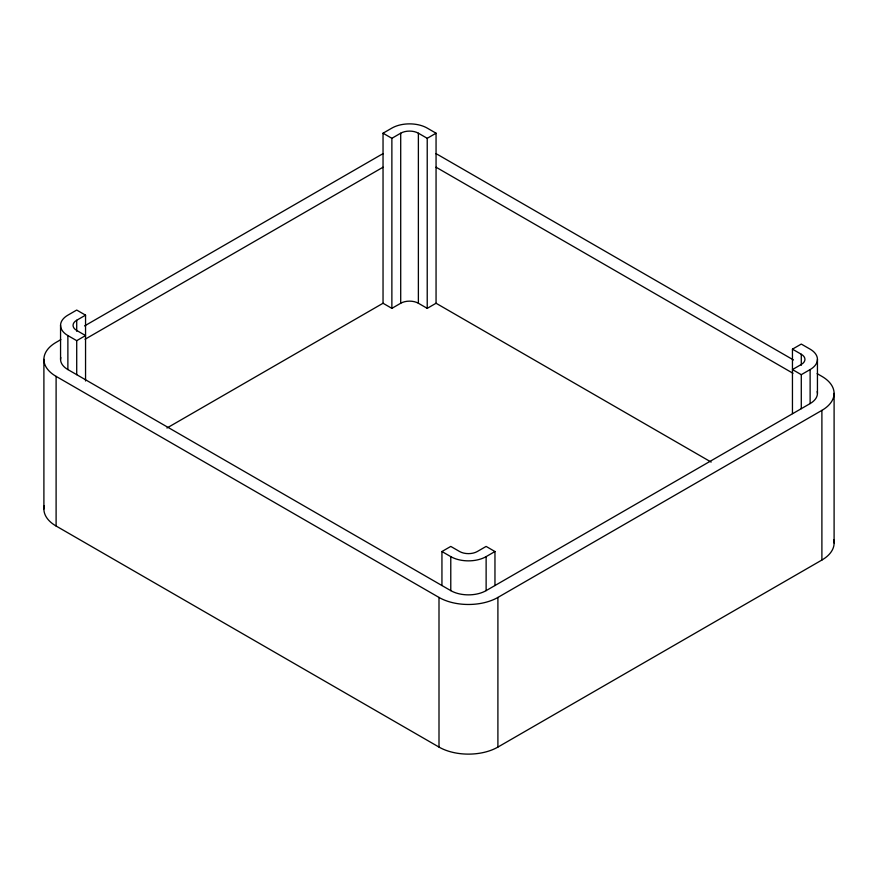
<?xml version="1.0" encoding="UTF-8"?>
<svg xmlns="http://www.w3.org/2000/svg" width="878" height="878" viewBox="0 0 878 878"><rect width="100%" height="100%" fill="white"/><g stroke="black" fill="none" stroke-linecap="round" stroke-linejoin="round"><path stroke-width="1.32" d="M166.952 428.014L383.038 303.25L383.038 133.204L391.873 128.1A24.99 14.432 0 0 1 427.224 128.1L436.059 133.204L436.059 303.25L711.158 462.08M76.715 331.226L76.715 320.25L85.55 315.158L85.55 380.975M383.038 133.204L391.873 138.307L400.708 133.204A12.501 7.211 0 0 1 418.378 133.204L427.224 138.307L436.059 133.204M60.845 339.621L56.104 342.365A41.65 24.046 0 0 0 56.104 376.377L56.104 526.021L439 747.079A41.65 24.046 0 0 0 497.903 747.079L821.896 560.032A41.65 24.046 0 0 0 833.749 539.882M84.584 325.914L380.097 155.307A41.65 24.046 0 0 1 383.126 153.727M85.55 315.158L76.715 310.055L67.88 315.158A24.99 14.432 0 0 0 67.88 335.561L76.715 340.664L85.55 335.561L76.715 330.457A12.501 7.211 0 0 1 76.715 320.25M85.034 339.259L383.038 167.215M383.038 303.25L391.873 308.354L400.708 303.25A12.501 7.211 0 0 1 418.378 303.25L427.224 308.354L436.059 303.25M441.941 585.538L441.941 551.527L450.776 546.423L459.622 551.527A12.501 7.211 0 0 0 477.292 551.527L486.127 546.423L494.962 551.527L494.962 585.538M792.45 413.615L792.45 349.159L801.285 344.066L810.12 349.159A24.99 14.432 0 0 1 810.12 369.572L810.12 403.584L486.127 590.631A24.99 14.432 0 0 1 450.776 590.631L67.88 369.572A24.99 14.432 0 0 1 60.78 357.489M441.941 551.527L450.776 556.63A24.99 14.432 0 0 0 486.127 556.63L494.962 551.527M792.45 349.159L801.285 354.262A12.501 7.211 0 0 1 801.285 364.469L792.45 369.572L801.285 374.676L810.12 369.572M56.104 376.377L439 597.435A41.65 24.046 0 0 0 497.903 597.435L821.896 410.377A41.65 24.046 0 0 0 821.896 376.377L817.155 373.633M793.449 359.947L439 155.307A41.65 24.046 0 0 0 435.971 153.727M436.059 167.215L792.977 373.282M834.1 393.377L834.1 543.021M821.896 410.377L821.896 560.032M817.44 359.365L817.44 393.377M801.285 354.262L801.285 365.237M801.285 374.676L801.285 408.687M497.903 597.435L497.903 747.079M486.127 556.63L486.127 590.631M450.776 556.63L450.776 590.631M439 597.435L439 747.079M427.224 138.307L427.224 308.354M418.378 133.204L418.378 303.25M400.708 133.204L400.708 303.25M391.873 138.307L391.873 308.354M76.715 340.664L76.715 374.676M67.88 335.561L67.88 369.572M60.56 325.354L60.56 359.365M43.9 359.365L43.9 509.01M56.104 526.021A41.65 24.046 0 0 1 44.251 505.871M817.22 391.489A24.99 14.432 0 0 1 810.12 403.584"/></g></svg>
